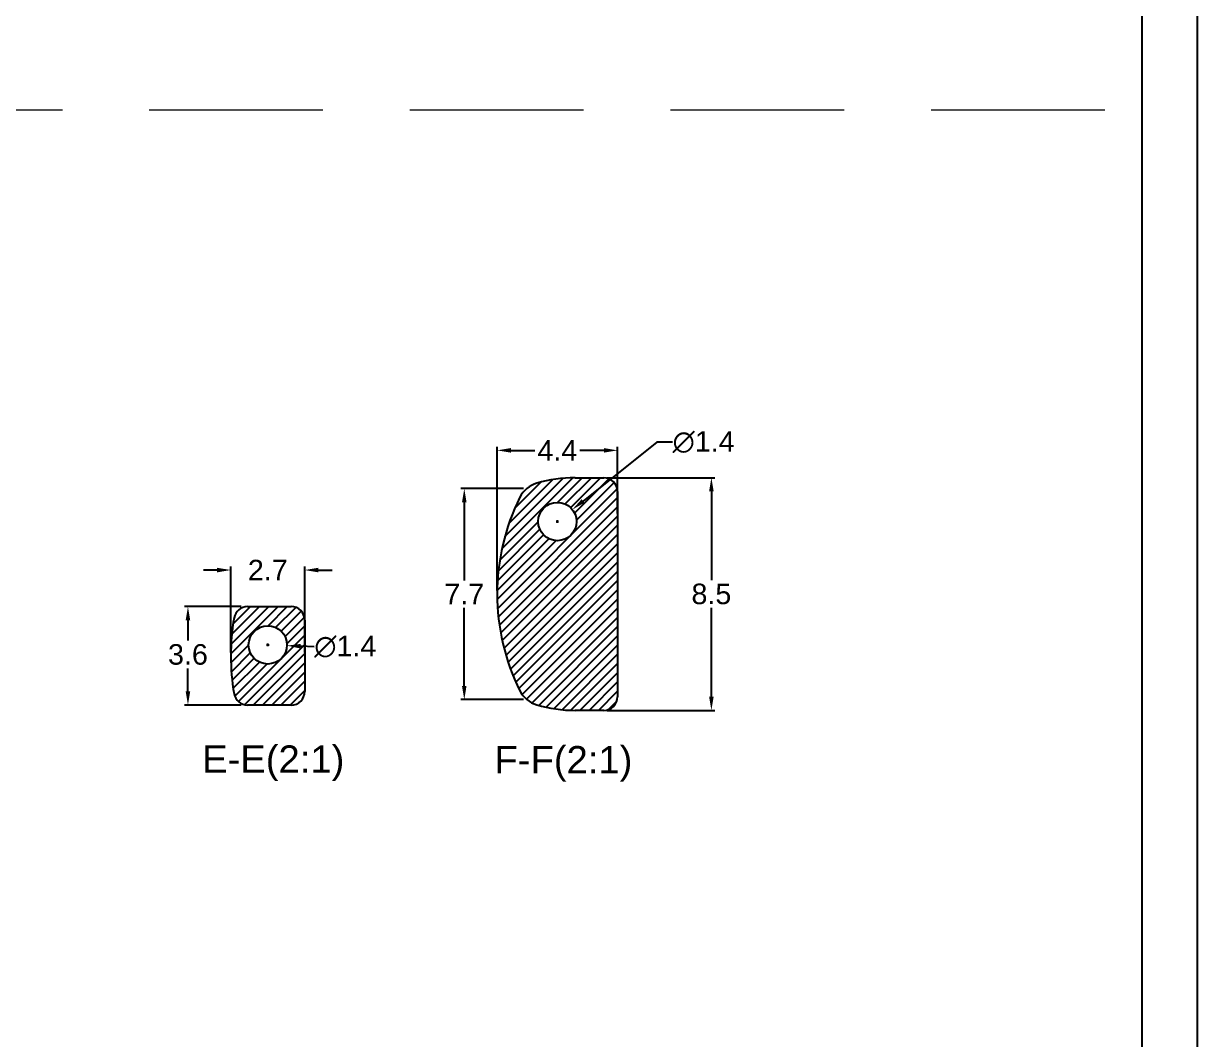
# Model space of a CAD drawing. Header units: millimetres. Extents: x 1448 to 2566, y 1057 to 1416.
# Drawn here: x 2480.3 to 2566.1, y 1192.8 to 1267.1 of the extents above; entities that cross this region are included whole.
import ezdxf

# ---------------------------------------------------------------- set-up
doc = ezdxf.new("R2010")
doc.units = ezdxf.units.MM
doc.linetypes.add('HIDDEN', pattern=[9.525, 6.35, -3.175])
doc.layers.add('Dimension', color=3, linetype='Continuous')
doc.layers.add('Text', color=4, linetype='Continuous')
doc.styles.get("Standard").update_dxf_attribs({"font": 'arial.ttf'})
doc.styles.add('宋体', font='SimSun.ttf')
doc.dimstyles.get("Standard").update_dxf_attribs({"dimtxt": 0.18, "dimasz": 0.18, "dimexe": 0.18, "dimexo": 0.0625, "dimgap": 0.09, "dimtad": 0, "dimtih": 1, "dimtoh": 1, "dimdec": 4, "dimzin": 0, "dimdsep": 46, "dimtxsty": 'Standard', "dimcen": 0.09, "dimadec": 0, "dimazin": 0, "dimtfac": 1, "dimtdec": 4, "dimtofl": 0, "dimtmove": 0, "dimatfit": 3, "dimfxl": 1, "dimtolj": 1, "dimtzin": 0, "dimarcsym": 0})
doc.dimstyles.new('Standard$0', dxfattribs={"dimtxt": 2.3, "dimasz": 2, "dimexe": 1, "dimexo": 1, "dimgap": 1, "dimtad": 0, "dimtih": 1, "dimtoh": 1, "dimdec": 1, "dimzin": 0, "dimdsep": 46, "dimtxsty": 'Standard', "dimcen": 0, "dimclrd": 4, "dimclre": 4, "dimclrt": 4, "dimadec": 1, "dimazin": 0, "dimtfac": 1, "dimtdec": 1, "dimtofl": 0, "dimtmove": 0, "dimatfit": 0, "dimfxl": 1, "dimtolj": 1, "dimtzin": 0, "dimarcsym": 0})

# ---------------------------------------------------------------- blocks, each defined once
blk = doc.blocks.new('*D136')
at = {"layer": 'Defpoints', "color": 0, "transparency": 16777216}
for p in [(2500.868, 1227.119), (2495.466, 1220.85), (2500.868, 1220.85)]:
    blk.add_point(p, dxfattribs=at)
at = {"layer": 'Dimension', "color": 3, "lineweight": -2, "transparency": 16777216}
for p, q in [((2495.466, 1221.1), (2495.466, 1227.369)), ((2500.868, 1221.1), (2500.868, 1227.369)), ((2494.466, 1227.119), (2493.466, 1227.119)), ((2501.868, 1227.119), (2502.868, 1227.119))]:
    blk.add_line(p, q, dxfattribs=at)
at = {"layer": 'Dimension', "color": 3, "transparency": 16777216}
for points in [[(2494.466, 1227.285), (2494.466, 1226.952), (2495.466, 1227.119)], [(2501.868, 1227.285), (2501.868, 1226.952), (2500.868, 1227.119)]]:
    blk.add_solid(points, dxfattribs=at)
at = {"layer": 'Dimension', "transparency": 16777216, "insert": (2498.167, 1227.119), "char_height": 1.5, "attachment_point": 5}
blk.add_mtext('\\A1;2.7', dxfattribs=at)
blk = doc.blocks.new('*D137')
at = {"layer": 'Defpoints', "color": 0, "transparency": 16777216}
for p in [(2496.468, 1224.45), (2492.331, 1217.25), (2496.468, 1217.25)]:
    blk.add_point(p, dxfattribs=at)
at = {"layer": 'Dimension', "color": 3, "lineweight": -2, "transparency": 16777216}
for p, q in [((2496.218, 1224.45), (2492.081, 1224.45)), ((2492.331, 1223.45), (2492.331, 1221.96)), ((2492.331, 1218.25), (2492.331, 1219.927)), ((2496.218, 1217.25), (2492.081, 1217.25))]:
    blk.add_line(p, q, dxfattribs=at)
at = {"layer": 'Dimension', "color": 3, "transparency": 16777216}
for points in [[(2492.164, 1223.45), (2492.498, 1223.45), (2492.331, 1224.45)], [(2492.164, 1218.25), (2492.498, 1218.25), (2492.331, 1217.25)]]:
    blk.add_solid(points, dxfattribs=at)
at = {"layer": 'Dimension', "transparency": 16777216, "insert": (2492.331, 1220.944), "char_height": 1.5, "attachment_point": 5}
blk.add_mtext('\\A1;3.6', dxfattribs=at)
blk = doc.blocks.new('*D138')
at = {"layer": 'Defpoints', "color": 0, "transparency": 16777216}
for p in [(2523.737, 1235.865), (2523.737, 1231.005), (2514.937, 1225.366)]:
    blk.add_point(p, dxfattribs=at)
at = {"layer": 'Dimension', "color": 3, "lineweight": -2, "transparency": 16777216}
for p, q in [((2514.937, 1225.616), (2514.937, 1236.115)), ((2515.937, 1235.865), (2517.694, 1235.865)), ((2522.737, 1235.865), (2520.979, 1235.865)), ((2523.737, 1231.255), (2523.737, 1236.115))]:
    blk.add_line(p, q, dxfattribs=at)
at = {"layer": 'Dimension', "color": 3, "transparency": 16777216}
for points in [[(2515.937, 1236.032), (2515.937, 1235.699), (2514.937, 1235.865)], [(2522.737, 1236.032), (2522.737, 1235.699), (2523.737, 1235.865)]]:
    blk.add_solid(points, dxfattribs=at)
at = {"layer": 'Dimension', "transparency": 16777216, "insert": (2519.337, 1235.865), "char_height": 1.5, "attachment_point": 5}
blk.add_mtext('\\A1;4.4', dxfattribs=at)
blk = doc.blocks.new('*D168')
at = {"layer": 'Defpoints', "color": 0, "transparency": 16777216}
for p in [(2522.737, 1233.866), (2530.593, 1233.866), (2522.737, 1216.866)]:
    blk.add_point(p, dxfattribs=at)
at = {"layer": 'Dimension', "color": 3, "lineweight": -2, "transparency": 16777216}
for p, q in [((2522.987, 1233.866), (2530.843, 1233.866)), ((2530.593, 1232.866), (2530.593, 1226.382)), ((2530.593, 1217.866), (2530.593, 1224.35)), ((2522.987, 1216.866), (2530.843, 1216.866))]:
    blk.add_line(p, q, dxfattribs=at)
at = {"layer": 'Dimension', "color": 3, "transparency": 16777216}
for points in [[(2530.426, 1232.866), (2530.759, 1232.866), (2530.593, 1233.866)], [(2530.426, 1217.866), (2530.759, 1217.866), (2530.593, 1216.866)]]:
    blk.add_solid(points, dxfattribs=at)
at = {"layer": 'Dimension', "transparency": 16777216, "insert": (2530.593, 1225.366), "char_height": 1.5, "attachment_point": 5}
blk.add_mtext('\\A1;8.5', dxfattribs=at)
blk = doc.blocks.new('*D139')
at = {"layer": 'Defpoints', "color": 0, "transparency": 16777216}
for p in [(2517.105, 1233.076), (2512.53, 1217.655), (2517.105, 1217.655)]:
    blk.add_point(p, dxfattribs=at)
at = {"layer": 'Dimension', "color": 3, "lineweight": -2, "transparency": 16777216}
for p, q in [((2516.855, 1233.076), (2512.28, 1233.076)), ((2512.53, 1232.076), (2512.53, 1226.366)), ((2512.53, 1218.655), (2512.53, 1224.366)), ((2516.855, 1217.655), (2512.28, 1217.655))]:
    blk.add_line(p, q, dxfattribs=at)
at = {"layer": 'Dimension', "color": 3, "transparency": 16777216}
for points in [[(2512.363, 1232.076), (2512.696, 1232.076), (2512.53, 1233.076)], [(2512.363, 1218.655), (2512.696, 1218.655), (2512.53, 1217.655)]]:
    blk.add_solid(points, dxfattribs=at)
at = {"layer": 'Dimension', "transparency": 16777216, "insert": (2512.53, 1225.366), "char_height": 1.5, "attachment_point": 5}
blk.add_mtext('\\A1;7.7', dxfattribs=at)
blk = doc.blocks.new('*D169')
at = {"layer": 'Defpoints', "color": 0, "transparency": 16777216}
for p in [(2496.769, 1221.706), (2499.567, 1221.594)]:
    blk.add_point(p, dxfattribs=at)
at = {"layer": 'Dimension', "color": 0, "lineweight": -2, "transparency": 16777216}
for p, q in [((2498.078, 1221.65), (2498.258, 1221.65)), ((2498.168, 1221.56), (2498.168, 1221.74)), ((2501.565, 1221.514), (2500.566, 1221.554))]:
    blk.add_line(p, q, dxfattribs=at)
at = {"layer": 'Dimension', "color": 0, "transparency": 16777216}
blk.add_solid([(2500.573, 1221.721), (2500.56, 1221.388), (2499.567, 1221.594)], dxfattribs=at)
at = {"layer": 'Dimension', "color": 0, "transparency": 16777216, "insert": (2503.834, 1221.514), "char_height": 1.5, "attachment_point": 5}
blk.add_mtext('\\A1;∅1.4', dxfattribs=at)
blk = doc.blocks.new('*D170')
at = {"layer": 'Defpoints', "color": 0, "transparency": 16777216}
for p in [(2520.43, 1231.54), (2518.243, 1229.792)]:
    blk.add_point(p, dxfattribs=at)
at = {"layer": 'Dimension', "color": 0, "lineweight": -2, "transparency": 16777216}
for p, q in [((2526.597, 1236.467), (2521.212, 1232.164)), ((2527.757, 1236.467), (2526.597, 1236.467)), ((2519.247, 1230.666), (2519.427, 1230.666)), ((2519.337, 1230.576), (2519.337, 1230.756))]:
    blk.add_line(p, q, dxfattribs=at)
at = {"layer": 'Dimension', "color": 0, "transparency": 16777216}
blk.add_solid([(2521.108, 1232.294), (2521.316, 1232.034), (2520.43, 1231.54)], dxfattribs=at)
at = {"layer": 'Dimension', "color": 0, "transparency": 16777216, "insert": (2530.025, 1236.467), "char_height": 1.5, "attachment_point": 5}
blk.add_mtext('\\A1;∅1.4', dxfattribs=at)

msp = doc.modelspace()

# ---------------------------------------------------------------- linework, layer by layer
for p, q in [((2562.08988, 1122.82038), (2562.08988, 1409.56132)), ((2520.63899, 1233.86596), (2522.73673, 1233.86596)), ((2523.73673, 1232.86596), (2523.73673, 1217.86596)), ((2496.68828, 1224.45002), (2499.86821, 1224.45002)), ((2500.86821, 1223.45002), (2500.86821, 1218.25002)), ((2499.86821, 1217.25002), (2496.68828, 1217.25002)), ((2522.73673, 1216.86596), (2520.63899, 1216.86596))]:
    msp.add_line(p, q)
at = {"color": 1, "linetype": 'HIDDEN', "lineweight": 9, "ltscale": 2}
msp.add_line((2165.652, 1260.73936), (2562.08988, 1260.73936), dxfattribs=at)
at = {"color": 6, "linetype": 'Continuous'}
for p, q in [((2515.28556, 1228.6751), (2520.47507, 1233.86461)), ((2515.50259, 1229.56566), (2519.76459, 1233.82765)), ((2515.80446, 1230.54104), (2518.99297, 1233.72956)), ((2516.23015, 1231.64025), (2518.13808, 1233.54818)), ((2519.34987, 1232.06589), (2521.14993, 1233.86596)), ((2519.90357, 1231.94607), (2521.82345, 1233.86596)), ((2520.3066, 1231.67558), (2522.49697, 1233.86596)), ((2520.59147, 1231.28694), (2523.10156, 1233.79703)), ((2520.73384, 1230.75579), (2523.49544, 1233.51738)), ((2514.97111, 1224.31954), (2523.71669, 1233.06512)), ((2515.02436, 1223.69927), (2523.73673, 1232.41164)), ((2515.09916, 1223.10055), (2523.73673, 1231.73812)), ((2515.13194, 1227.84796), (2517.93679, 1230.65281)), ((2515.19366, 1222.52153), (2523.73673, 1231.0646)), ((2515.02846, 1227.07096), (2518.05661, 1230.09912)), ((2515.30637, 1221.96072), (2523.73673, 1230.39108)), ((2514.93883, 1225.6343), (2518.71574, 1229.41121)), ((2514.94166, 1224.96361), (2519.24689, 1229.26884)), ((2514.9662, 1226.33518), (2518.3271, 1229.69608)), ((2515.436, 1221.41683), (2523.73673, 1229.71756)), ((2515.58149, 1220.8888), (2523.73673, 1229.04404)), ((2515.74193, 1220.37572), (2523.73673, 1228.37052)), ((2515.91655, 1219.87682), (2523.73673, 1227.697)), ((2516.10468, 1219.39143), (2523.73673, 1227.02348)), ((2516.30574, 1218.91897), (2523.73673, 1226.34996)), ((2516.51923, 1218.45895), (2523.73673, 1225.67644)), ((2516.76089, 1218.02709), (2523.73673, 1225.00292)), ((2495.46649, 1220.9992), (2498.91731, 1224.45002)), ((2495.48766, 1221.69389), (2498.24379, 1224.45002)), ((2495.54172, 1222.42147), (2497.57028, 1224.45002)), ((2495.63424, 1223.1875), (2496.89676, 1224.45002)), ((2498.19065, 1223.04984), (2499.59083, 1224.45002)), ((2498.74156, 1222.92723), (2500.20569, 1224.39136)), ((2499.14288, 1222.65503), (2500.60929, 1224.12144)), ((2517.08213, 1217.6748), (2523.73673, 1224.32941)), ((2499.42606, 1222.26469), (2500.8414, 1223.68003)), ((2499.56587, 1221.73098), (2500.86821, 1223.03333)), ((2517.48542, 1217.40458), (2523.73673, 1223.65589)), ((2517.98024, 1217.22588), (2523.73673, 1222.98237)), ((2496.01712, 1217.50871), (2500.86821, 1222.35981)), ((2518.52076, 1217.09288), (2523.73673, 1222.30885)), ((2495.47401, 1220.3332), (2496.76839, 1221.62758)), ((2496.45867, 1217.27674), (2500.86821, 1221.68629)), ((2519.08832, 1216.98692), (2523.73673, 1221.63533)), ((2495.50694, 1219.69262), (2496.891, 1221.07667)), ((2495.56273, 1219.07489), (2497.16321, 1220.67536)), ((2495.63929, 1218.47792), (2497.55354, 1220.39218)), ((2497.10547, 1217.25002), (2500.86821, 1221.01277)), ((2519.68635, 1216.91144), (2523.73673, 1220.96181)), ((2495.74707, 1217.91219), (2498.08725, 1220.25237)), ((2497.77899, 1217.25002), (2500.86821, 1220.33925)), ((2498.45251, 1217.25002), (2500.86821, 1219.66573)), ((2520.3195, 1216.87106), (2523.73673, 1220.28829)), ((2520.98791, 1216.86596), (2523.73673, 1219.61477)), ((2499.12602, 1217.25002), (2500.86821, 1218.99221)), ((2521.66143, 1216.86596), (2523.73673, 1218.94125)), ((2499.79954, 1217.25002), (2500.86821, 1218.31869)), ((2522.33495, 1216.86596), (2523.73673, 1218.26773)), ((2523.0633, 1216.92078), (2523.6819, 1217.53939))]:
    msp.add_line(p, q, dxfattribs=at)
msp.add_lwpolyline([(2566.12792, 1118.56132), (2566.12792, 1415.56132), (2146.12793, 1415.56132), (2146.12793, 1118.56132)], close=True)
msp.add_circle((2519.33673, 1230.66596), 1.4)
at = {"linetype": 'Continuous'}
msp.add_circle((2498.16821, 1221.65002), 1.4, dxfattribs=at)
for centre, radius, start, end in [((2518.3888, 1231.54298), 2, 106.3362138, 153.5395548), ((2520.63899, 1223.86596), 10, 90, 106.3362138), ((2522.73673, 1232.86596), 1, 0, 90), ((2530.79944, 1225.36596), 15.86288, 153.5395548, 206.4604452), ((2496.68828, 1223.45002), 1, 90, 170.2189137), ((2499.86821, 1223.45002), 1, 0, 90), ((2511.77035, 1220.85002), 16.30454, 170.2189137, 189.7810863), ((2496.68828, 1218.25002), 1, 189.7810863, 270), ((2499.86821, 1218.25002), 1, 270, 0), ((2522.73673, 1217.86596), 1, 270, 0), ((2520.63899, 1226.86596), 10, 253.6637862, 270)]:
    msp.add_arc(centre, radius, start, end)
at = {"color": 6, "linetype": 'Continuous'}
msp.add_arc((2518.3888, 1219.18893), 2, 206.4604452, 253.6637862, dxfattribs=at)

# ---------------------------------------------------------------- texts
at = {"layer": 'Text', "linetype": 'ByBlock', "lineweight": 9, "char_height": 2, "width": 19.8141978, "attachment_point": 5, "style": '宋体'}
for s, insert in [('{\\f@Arial Unicode MS|b0|i0|c0|p34;E-E(2:1)}', (2498.56535, 1213.00194)), ('{\\f@Arial Unicode MS|b0|i0|c0|p34;F-F(2:1)}', (2519.77614, 1212.95758))]:
    msp.add_mtext(s, dxfattribs=dict(at, insert=insert))

# ---------------------------------------------------------------- dimensions: what is measured, and where the dimension line sits
at = {"layer": 'Dimension'}
dim = msp.add_linear_dim(base=(2523.73673, 1235.86537), p1=(2514.93656, 1225.36596), p2=(2523.73673, 1231.00525), dimstyle='Standard$0', override={"dimtxt": 1.5, "dimasz": 1, "dimexe": 0.25, "dimexo": 0.25, "dimgap": 0.25, "dimlfac": 0.5, "dimclrd": 3, "dimclre": 3, "dimclrt": 256, "dimadec": 0, "dimtdec": 2, "dimatfit": 3}, dxfattribs=at)
dim.commit()
dim.dimension.update_dxf_attribs({"geometry": '*D138', "text_midpoint": (2519.33664, 1235.86537)})
dim = msp.add_diameter_dim_2p(p1=(2518.24302, 1229.792), p2=(2520.43044, 1231.53991), dimstyle='Standard', override={"dimtxt": 1.5, "dimasz": 1, "dimtad": 0, "dimtih": 1, "dimtoh": 1, "dimdec": 1, "dimlfac": 0.5, "dimadec": 0}, dxfattribs=at)
dim.commit()
dim.dimension.update_dxf_attribs({"geometry": '*D170', "text_midpoint": (2530.02531, 1236.46742), "dimtype": 163})
dim = msp.add_linear_dim(base=(2530.59261, 1233.86596), p1=(2522.73673, 1216.86596), p2=(2522.73673, 1233.86596), angle=90, dimstyle='Standard$0', override={"dimtxt": 1.5, "dimasz": 1, "dimexe": 0.25, "dimexo": 0.25, "dimgap": 0.25, "dimlfac": 0.5, "dimclrd": 3, "dimclre": 3, "dimclrt": 256, "dimadec": 0, "dimtdec": 2, "dimatfit": 3}, dxfattribs=at)
dim.commit()
dim.dimension.update_dxf_attribs({"geometry": '*D168', "text_midpoint": (2530.59261, 1225.36596)})
for base, p1, p2, picture, middle in [((2512.52973, 1217.65545), (2517.10489, 1233.07646), (2517.10489, 1217.65545), '*D139', (2512.52973, 1225.36596)), ((2492.331, 1217.25002), (2496.46821, 1224.45002), (2496.46821, 1217.25002), '*D137', (2492.331, 1220.94355))]:
    dim = msp.add_linear_dim(base=base, p1=p1, p2=p2, angle=90, dimstyle='Standard$0', override={"dimtxt": 1.5, "dimasz": 1, "dimexe": 0.25, "dimexo": 0.25, "dimgap": 0.25, "dimlfac": 0.5, "dimclrd": 3, "dimclre": 3, "dimclrt": 256, "dimadec": 0, "dimtdec": 2, "dimatfit": 3}, dxfattribs=at)
    dim.commit()
    dim.dimension.update_dxf_attribs({"geometry": picture, "text_midpoint": middle, "dimtype": 160})
dim = msp.add_aligned_dim(p1=(2495.46581, 1220.85002), p2=(2500.86821, 1220.85002), distance=6.26852, dimstyle='Standard$0', override={"dimtxt": 1.5, "dimasz": 1, "dimexe": 0.25, "dimexo": 0.25, "dimgap": 0.25, "dimlfac": 0.5, "dimclrd": 3, "dimclre": 3, "dimclrt": 256, "dimadec": 0, "dimtdec": 2, "dimatfit": 3}, dxfattribs=at)
dim.commit()
dim.dimension.update_dxf_attribs({"geometry": '*D136', "text_midpoint": (2498.16701, 1227.11854)})
dim = msp.add_diameter_dim_2p(p1=(2496.76933, 1221.70596), p2=(2499.5671, 1221.59409), dimstyle='Standard', override={"dimtxt": 1.5, "dimasz": 1, "dimtad": 0, "dimtih": 1, "dimtoh": 1, "dimdec": 1, "dimlfac": 0.5, "dimadec": 0}, dxfattribs=at)
dim.commit()
dim.dimension.update_dxf_attribs({"geometry": '*D169', "text_midpoint": (2503.83388, 1221.51418)})

doc.saveas('drawing.dxf')
